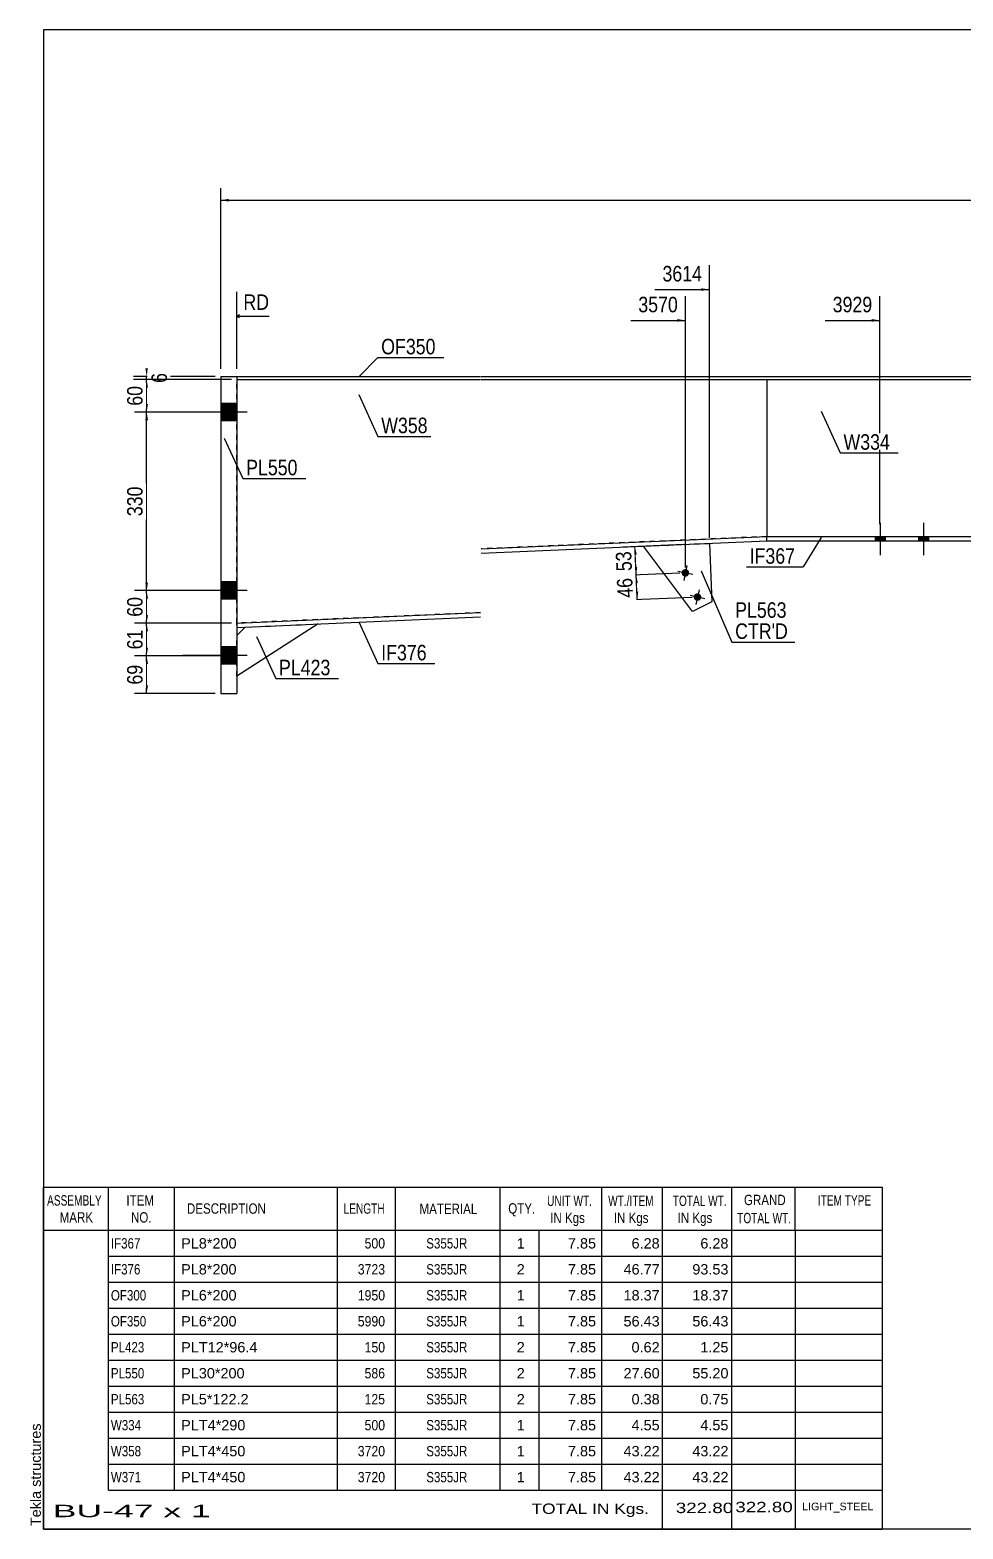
# Model space of a CAD drawing. Header units: millimetres. Extents: x -38 to 364, y -190 to 87.
# Drawn here: x -38.2 to 134.1, y -189.9 to 87.1 of the extents above; entities that cross this region are included whole.
import ezdxf

# ---------------------------------------------------------------- set-up
doc = ezdxf.new("R2010")
doc.units = ezdxf.units.MM
doc.linetypes.add('DXK_LINE_DOT1', pattern=[1.8814, 0.9407, -0.9407])
doc.styles.add('Arial', font='ARIAL.TTF', dxfattribs={"height": 0.2})
doc.styles.add('Arial Narrow', font='ARIALN.TTF', dxfattribs={"height": 0.2})

# ---------------------------------------------------------------- blocks, each defined once
blk = doc.blocks.new('Unknown-627317937-1211')
at = {"color": 5, "linetype": 'Continuous'}
for p, q in [((364.28, 87.11), (-35.72, 87.11)), ((-35.72, 87.11), (-35.72, -189.89)), ((364.28, -189.89), (364.28, 87.11)), ((-35.72, -189.89), (364.28, -189.89))]:
    blk.add_line(p, q, dxfattribs=at)
at = {"color": 174, "linetype": 'Continuous', "style": 'Arial'}
blk.add_text('Tekla structures', height=1.9102, rotation=90, dxfattribs=at).set_placement((-36.22, -189.39))
blk = doc.blocks.new('Part-627317937-1492 - 1232')
at = {"color": 2, "linetype": 'Continuous'}
for p, q in [((45.09, -8.77), (97.89, -6.5)), ((45.09, -9.57), (97.92, -7.3)), ((97.92, -7.3), (97.89, -6.5)), ((0, -22.5), (44.99, -20.57)), ((0.03, -23.3), (44.99, -21.37)), ((0.03, -23.3), (0, -22.5))]:
    blk.add_line(p, q, dxfattribs=at)
blk = doc.blocks.new('Bolt-627317937-1236 - 1232')
at = {"linetype": 'Continuous'}
blk.add_hatch(color=3, dxfattribs=at).paths.add_polyline_path([(85.76, -17.84, -1), (84.39, -17.55, -1)])
at = {"color": 3, "linetype": 'Continuous'}
for p, q in [((85.37, -16.33), (84.79, -19.07)), ((86.45, -17.99), (83.71, -17.41))]:
    blk.add_line(p, q, dxfattribs=at)
blk = doc.blocks.new('Bolt-627317937-1237 - 1232')
at = {"linetype": 'Continuous'}
blk.add_hatch(color=3, dxfattribs=at).paths.add_polyline_path([(83.53, -13.37, -1), (82.16, -13.08, -1)])
at = {"color": 3, "linetype": 'Continuous'}
for p, q in [((84.21, -13.51), (81.47, -12.94)), ((83.13, -11.86), (82.55, -14.6))]:
    blk.add_line(p, q, dxfattribs=at)
blk = doc.blocks.new('Bolt-627317937-1240 - 1232')
at = {"linetype": 'Continuous'}
for points in [[(-3, 18.1), (-3, 14.9), (0, 14.9), (0, 18.1)], [(-3, 18.1), (-3, 14.9), (0, 14.9), (0, 18.1)], [(-3, -14.9), (-3, -18.1), (0, -18.1), (0, -14.9)], [(-3, -14.9), (-3, -18.1), (0, -18.1), (0, -14.9)], [(-3, -26.9), (-3, -30.1), (0, -30.1), (0, -26.9)], [(-3, -26.9), (-3, -30.1), (0, -30.1), (0, -26.9)]]:
    blk.add_hatch(color=3, dxfattribs=at).paths.add_polyline_path(points)
at = {"color": 3, "linetype": 'Continuous'}
for p, q in [((0, 18.1), (-3, 18.1)), ((0, 18.1), (-3, 18.1)), ((1.9, 16.5), (-10, 16.5)), ((1.9, 16.5), (-10, 16.5)), ((0, 14.9), (-3, 14.9)), ((0, 14.9), (-3, 14.9)), ((1.9, -16.5), (-10, -16.5)), ((1.9, -16.5), (-10, -16.5)), ((0, -14.9), (-3, -14.9)), ((0, -14.9), (-3, -14.9)), ((0, -18.1), (-3, -18.1)), ((0, -18.1), (-3, -18.1)), ((0, -26.9), (-3, -26.9)), ((0, -26.9), (-3, -26.9)), ((1.9, -28.5), (-10, -28.5)), ((1.9, -28.5), (-10, -28.5)), ((0, -30.1), (-3, -30.1)), ((0, -30.1), (-3, -30.1))]:
    blk.add_line(p, q, dxfattribs=at)
blk = doc.blocks.new('Bolt-627317937-1315 - 1232')
at = {"linetype": 'Continuous'}
for points in [[(119.79, -6.5), (117.99, -6.5), (117.99, -7.3), (119.79, -7.3)], [(119.79, -6.5), (117.99, -6.5), (117.99, -7.3), (119.79, -7.3)], [(127.79, -6.5), (125.99, -6.5), (125.99, -7.3), (127.79, -7.3)], [(127.79, -6.5), (125.99, -6.5), (125.99, -7.3), (127.79, -7.3)]]:
    blk.add_hatch(color=3, dxfattribs=at).paths.add_polyline_path(points)
at = {"color": 3, "linetype": 'Continuous'}
for p, q in [((118.89, -9.95), (118.89, -3.95)), ((118.89, -9.95), (118.89, -3.95)), ((126.89, -9.95), (126.89, -3.95)), ((126.89, -9.95), (126.89, -3.95)), ((117.99, -7.3), (117.99, -6.5)), ((117.99, -7.3), (117.99, -6.5)), ((119.79, -7.3), (119.79, -6.5)), ((119.79, -7.3), (119.79, -6.5)), ((125.99, -7.3), (125.99, -6.5)), ((125.99, -7.3), (125.99, -6.5)), ((127.79, -7.3), (127.79, -6.5)), ((127.79, -7.3), (127.79, -6.5))]:
    blk.add_line(p, q, dxfattribs=at)
blk = doc.blocks.new('Part-627317937-1331 - 1232')
at = {"color": 7, "linetype": 'DXK_LINE_DOT1'}
for p, q in [((0, -22.5), (0, 22.5)), ((0, 22.5), (44.99, 22.5)), ((45.09, 22.5), (97.89, 22.5)), ((97.89, -6.5), (45.09, -8.77)), ((44.99, -20.57), (0, -22.5))]:
    blk.add_line(p, q, dxfattribs=at)
at = {"color": 2, "linetype": 'Continuous'}
blk.add_line((97.89, 22.5), (97.89, -6.5), dxfattribs=at)
blk = doc.blocks.new('Part-627317937-1389 - 1232')
at = {"color": 7, "linetype": 'DXK_LINE_DOT1'}
blk.add_line((75.09, -8.28), (87.29, -7.76), dxfattribs=at)
at = {"color": 2, "linetype": 'Continuous'}
for p, q in [((84.18, -20.38), (75.09, -8.28)), ((87.29, -7.76), (87.76, -18.59)), ((87.76, -18.59), (84.18, -20.38))]:
    blk.add_line(p, q, dxfattribs=at)
blk = doc.blocks.new('Part-627317937-1411 - 1232')
at = {"color": 2, "linetype": 'Continuous'}
for p, q in [((14.99, -22.66), (0, -32.3)), ((0, -24.8), (1.5, -23.24))]:
    blk.add_line(p, q, dxfattribs=at)
at = {"color": 7, "linetype": 'DXK_LINE_DOT1'}
for p, q in [((0, -32.3), (0, -24.8)), ((1.5, -23.24), (14.99, -22.66))]:
    blk.add_line(p, q, dxfattribs=at)
blk = doc.blocks.new('Part-627317937-1433 - 1232')
at = {"color": 2, "linetype": 'Continuous'}
for p, q in [((-3, 23.1), (0, 23.1)), ((-3, 23.1), (-3, -35.5)), ((0, 23.1), (0, -35.5)), ((-3, -35.5), (0, -35.5))]:
    blk.add_line(p, q, dxfattribs=at)
blk = doc.blocks.new('Part-627317937-1487 - 1232')
at = {"color": 2, "linetype": 'Continuous'}
for p, q in [((97.89, -7.3), (97.89, -6.5)), ((97.89, -6.5), (147.89, -6.5)), ((97.89, -7.3), (147.89, -7.3)), ((147.89, -7.3), (147.89, -6.5))]:
    blk.add_line(p, q, dxfattribs=at)
blk = doc.blocks.new('Part-627317937-1580 - 1232')
at = {"color": 2, "linetype": 'Continuous'}
for p, q in [((97.89, 22.5), (97.89, -6.5)), ((147.89, 22.5), (147.89, -6.5))]:
    blk.add_line(p, q, dxfattribs=at)
at = {"color": 7, "linetype": 'DXK_LINE_DOT1'}
for p, q in [((97.89, 22.5), (147.89, 22.5)), ((97.89, -6.5), (147.89, -6.5))]:
    blk.add_line(p, q, dxfattribs=at)
blk = doc.blocks.new('Part-627317937-1585 - 1232')
at = {"color": 2, "linetype": 'Continuous'}
for p, q in [((0, 23.1), (0, 22.5)), ((0, 23.1), (44.99, 23.1)), ((0, 22.5), (44.99, 22.5)), ((45.09, 23.1), (200.69, 23.1)), ((45.09, 22.5), (200.69, 22.5)), ((200.79, 23.1), (230.79, 23.1)), ((200.79, 22.5), (230.79, 22.5)), ((230.79, 23.1), (230.79, 22.5))]:
    blk.add_line(p, q, dxfattribs=at)
blk = doc.blocks.new('StraightDimension-627317937-3625 - 1232')
at = {"linetype": 'Continuous'}
for points in [[(-16.43, 24.6), (-16.68, 23.1), (-16.93, 24.6)], [(-16.93, 21), (-16.68, 22.5), (-16.43, 21)]]:
    blk.add_hatch(color=7, dxfattribs=at).paths.add_polyline_path(points)
at = {"color": 7, "linetype": 'Continuous'}
for p, q in [((-4, 23.1), (-19.08, 23.1)), ((-1, 22.5), (-19.08, 22.5)), ((-16.68, 22.5), (-16.68, 23.1))]:
    blk.add_line(p, q, dxfattribs=at)
at = {"color": 0}
blk.add_wipeout([(-12.33, 24.31), (-16.53, 24.31), (-16.53, 21.29), (-12.33, 21.29)], dxfattribs=at)
at = {"color": 3, "style": 'Arial Narrow'}
blk.add_text('6', height=2.86, rotation=90.0002, dxfattribs=at).set_placement((-12.93, 21.89))
blk = doc.blocks.new('StraightDimension-627317937-1907 - 1232')
at = {"linetype": 'Continuous'}
for points in [[(73.35, -9.86), (73.53, -8.35), (73.85, -9.84)], [(73.95, -12.11), (73.76, -13.62), (73.45, -12.13)]]:
    blk.add_hatch(color=7, dxfattribs=at).paths.add_polyline_path(points)
at = {"color": 7, "linetype": 'Continuous'}
for p, q in [((82.55, -7.96), (71.29, -8.44)), ((73.76, -13.62), (73.53, -8.35)), ((81.84, -13.27), (71.51, -13.71))]:
    blk.add_line(p, q, dxfattribs=at)
at = {"color": 0}
blk.add_wipeout([(73.39, -8.56), (69.2, -8.74), (69.41, -13.59), (73.6, -13.41)], dxfattribs=at)
at = {"color": 3, "style": 'Arial Narrow'}
blk.add_text('53', height=2.863, rotation=92.4582, dxfattribs=at).set_placement((72.98, -12.84))
blk = doc.blocks.new('StraightDimension-627317937-1842 - 1232')
at = {"linetype": 'Continuous'}
for points in [[(-1.5, 55.4), (-3, 55.65), (-1.5, 55.9)], [(337.49, 55.9), (338.99, 55.65), (337.49, 55.4)]]:
    blk.add_hatch(color=7, dxfattribs=at).paths.add_polyline_path(points)
at = {"color": 7, "linetype": 'Continuous'}
for p, q in [((-3, 24.5), (-3, 57.9)), ((-3, 55.65), (338.99, 55.65)), ((338.99, 24.5), (338.99, 57.9))]:
    blk.add_line(p, q, dxfattribs=at)
at = {"color": 0}
blk.add_wipeout([(172.25, 55.8), (172.25, 60), (163.74, 60), (163.74, 55.8)], dxfattribs=at)
at = {"color": 3, "style": 'Arial Narrow'}
blk.add_text('7970', height=2.863, dxfattribs=at).set_placement((164.34, 56.4))
blk = doc.blocks.new('StraightDimension-627317937-2964 - 1232')
at = {"linetype": 'Continuous'}
blk.add_hatch(color=7, dxfattribs=at).paths.add_polyline_path([(117.25, 33.69), (118.75, 33.44), (117.25, 33.19)])
at = {"color": 7, "linetype": 'Continuous'}
for p, q in [((118.75, -4.23), (118.75, 37.94)), ((108.68, 33.44), (118.75, 33.44))]:
    blk.add_line(p, q, dxfattribs=at)
at = {"color": 0}
blk.add_wipeout([(117.97, 34.34), (117.97, 38.54), (109.46, 38.54), (109.46, 34.34)], dxfattribs=at)
at = {"color": 3, "style": 'Arial Narrow'}
blk.add_text('3929', height=2.863, dxfattribs=at).set_placement((110.06, 34.94))
blk = doc.blocks.new('StraightDimension-627317937-3627 - 1232')
at = {"linetype": 'Continuous'}
for points in [[(-16.93, 15), (-16.68, 16.5), (-16.43, 15)], [(-16.43, -15), (-16.68, -16.5), (-16.93, -15)]]:
    blk.add_hatch(color=7, dxfattribs=at).paths.add_polyline_path(points)
at = {"color": 7, "linetype": 'Continuous'}
for p, q in [((-1, 16.5), (-18.93, 16.5)), ((-16.68, -16.5), (-16.68, 16.5)), ((0, -16.5), (-18.93, -16.5))]:
    blk.add_line(p, q, dxfattribs=at)
at = {"color": 0}
blk.add_wipeout([(-16.83, 3.34), (-21.03, 3.34), (-21.03, -3.34), (-16.83, -3.34)], dxfattribs=at)
at = {"color": 3, "style": 'Arial Narrow'}
blk.add_text('330', height=2.863, rotation=90.0002, dxfattribs=at).set_placement((-17.43, -2.74))
blk = doc.blocks.new('StraightDimension-627317937-2965 - 1232')
at = {"linetype": 'Continuous'}
blk.add_hatch(color=7, dxfattribs=at).paths.add_polyline_path([(85.79, 39.39), (87.29, 39.14), (85.79, 38.89)])
at = {"color": 7, "linetype": 'Continuous'}
for p, q in [((87.29, -6.76), (87.29, 43.64)), ((77.23, 39.14), (87.29, 39.14))]:
    blk.add_line(p, q, dxfattribs=at)
at = {"color": 0}
blk.add_wipeout([(86.52, 40.04), (86.52, 44.24), (78.01, 44.24), (78.01, 40.04)], dxfattribs=at)
at = {"color": 3, "style": 'Arial Narrow'}
blk.add_text('3614', height=2.863, dxfattribs=at).set_placement((78.61, 40.64))
blk = doc.blocks.new('StraightDimension-627317937-3626 - 1232')
at = {"linetype": 'Continuous'}
for points in [[(-16.93, 21), (-16.68, 22.5), (-16.43, 21)], [(-16.43, 18), (-16.68, 16.5), (-16.93, 18)]]:
    blk.add_hatch(color=7, dxfattribs=at).paths.add_polyline_path(points)
at = {"color": 7, "linetype": 'Continuous'}
for p, q in [((-1, 22.5), (-18.93, 22.5)), ((-16.68, 16.5), (-16.68, 22.5)), ((-1, 16.5), (-18.93, 16.5))]:
    blk.add_line(p, q, dxfattribs=at)
at = {"color": 0}
blk.add_wipeout([(-16.83, 21.93), (-21.03, 21.93), (-21.03, 17.07), (-16.83, 17.07)], dxfattribs=at)
at = {"color": 3, "style": 'Arial Narrow'}
blk.add_text('60', height=2.863, rotation=90.0002, dxfattribs=at).set_placement((-17.43, 17.67))
blk = doc.blocks.new('StraightDimension-627317937-3629 - 1232')
at = {"linetype": 'Continuous'}
for points in [[(-16.93, -24), (-16.68, -22.5), (-16.43, -24)], [(-16.43, -27.06), (-16.68, -28.56), (-16.93, -27.06)]]:
    blk.add_hatch(color=7, dxfattribs=at).paths.add_polyline_path(points)
at = {"color": 7, "linetype": 'Continuous'}
for p, q in [((-1, -22.5), (-18.93, -22.5)), ((-16.68, -28.56), (-16.68, -22.5)), ((-1, -28.56), (-18.93, -28.56))]:
    blk.add_line(p, q, dxfattribs=at)
at = {"color": 0}
blk.add_wipeout([(-16.83, -23.1), (-21.03, -23.1), (-21.03, -27.96), (-16.83, -27.96)], dxfattribs=at)
at = {"color": 3, "style": 'Arial Narrow'}
blk.add_text('61', height=2.863, rotation=90.0002, dxfattribs=at).set_placement((-17.43, -27.36))
blk = doc.blocks.new('StraightDimension-627317937-1932 - 1232')
at = {"linetype": 'Continuous'}
for points in [[(73.58, -15.13), (73.76, -13.62), (74.07, -15.1)], [(74.14, -16.67), (73.96, -18.18), (73.64, -16.69)]]:
    blk.add_hatch(color=7, dxfattribs=at).paths.add_polyline_path(points)
at = {"color": 7, "linetype": 'Continuous'}
for p, q in [((81.84, -13.27), (71.51, -13.71)), ((73.96, -18.18), (73.76, -13.62)), ((84.08, -17.74), (71.71, -18.27))]:
    blk.add_line(p, q, dxfattribs=at)
at = {"color": 0}
blk.add_wipeout([(73.6, -13.48), (69.41, -13.66), (69.62, -18.51), (73.81, -18.33)], dxfattribs=at)
at = {"color": 3, "style": 'Arial Narrow'}
blk.add_text('46', height=2.863, rotation=92.4582, dxfattribs=at).set_placement((73.19, -17.76))
blk = doc.blocks.new('StraightDimension-627317937-2966 - 1232')
at = {"linetype": 'Continuous'}
blk.add_hatch(color=7, dxfattribs=at).paths.add_polyline_path([(81.34, 33.69), (82.84, 33.44), (81.34, 33.19)])
at = {"color": 7, "linetype": 'Continuous'}
for p, q in [((82.84, -12.23), (82.84, 37.94)), ((72.78, 33.44), (82.84, 33.44))]:
    blk.add_line(p, q, dxfattribs=at)
at = {"color": 0, "linetype": 'Continuous'}
blk.add_wipeout([(6.53, 34.79), (6.53, 38.99), (0.59, 38.99), (0.59, 34.79)], dxfattribs=at)
at = {"color": 7, "linetype": 'Continuous'}
for p, q in [((0, 24.5), (0, 38.69)), ((0.5, 34.44), (0, 34.19)), ((0.5, 33.94), (0, 34.19)), ((5.93, 34.19), (0, 34.19))]:
    blk.add_line(p, q, dxfattribs=at)
at = {"color": 3, "linetype": 'Continuous', "style": 'Arial Narrow'}
blk.add_text('RD', height=2.863, dxfattribs=at).set_placement((1.19, 35.39))
at = {"color": 0}
blk.add_wipeout([(82.07, 34.34), (82.07, 38.54), (73.55, 38.54), (73.55, 34.34)], dxfattribs=at)
at = {"color": 3, "style": 'Arial Narrow'}
blk.add_text('3570', height=2.863, dxfattribs=at).set_placement((74.15, 34.94))
blk = doc.blocks.new('StraightDimension-627317937-3628 - 1232')
at = {"linetype": 'Continuous'}
for points in [[(-16.93, -18), (-16.68, -16.5), (-16.43, -18)], [(-16.43, -21), (-16.68, -22.5), (-16.93, -21)]]:
    blk.add_hatch(color=7, dxfattribs=at).paths.add_polyline_path(points)
at = {"color": 7, "linetype": 'Continuous'}
for p, q in [((0, -16.5), (-18.93, -16.5)), ((-16.68, -22.5), (-16.68, -16.5)), ((-1, -22.5), (-18.93, -22.5))]:
    blk.add_line(p, q, dxfattribs=at)
at = {"color": 0}
blk.add_wipeout([(-16.83, -17.07), (-21.03, -17.07), (-21.03, -21.93), (-16.83, -21.93)], dxfattribs=at)
at = {"color": 3, "style": 'Arial Narrow'}
blk.add_text('60', height=2.863, rotation=90.0002, dxfattribs=at).set_placement((-17.43, -21.33))
blk = doc.blocks.new('StraightDimension-627317937-3630 - 1232')
at = {"linetype": 'Continuous'}
for points in [[(-16.93, -30.06), (-16.68, -28.56), (-16.43, -30.06)], [(-16.43, -34), (-16.68, -35.5), (-16.93, -34)]]:
    blk.add_hatch(color=7, dxfattribs=at).paths.add_polyline_path(points)
at = {"color": 7, "linetype": 'Continuous'}
for p, q in [((-1, -28.56), (-18.93, -28.56)), ((-16.68, -35.5), (-16.68, -28.56)), ((-4, -35.5), (-18.93, -35.5))]:
    blk.add_line(p, q, dxfattribs=at)
at = {"color": 0}
blk.add_wipeout([(-16.83, -29.6), (-21.03, -29.6), (-21.03, -34.46), (-16.83, -34.46)], dxfattribs=at)
at = {"color": 3, "style": 'Arial Narrow'}
blk.add_text('69', height=2.863, rotation=90.0002, dxfattribs=at).set_placement((-17.43, -33.86))
blk = doc.blocks.new('CBS_BOM-627317937-3703')
at = {"color": 7, "linetype": 'Continuous'}
for p, q in [((-35.75, -134.72), (-35.75, -126.72)), ((-35.75, -126.72), (119.17, -126.72)), ((-23.75, -134.72), (-23.75, -126.72)), ((-11.56, -134.72), (-11.56, -126.72)), ((18.6, -134.72), (18.6, -126.72)), ((29.28, -134.72), (29.28, -126.72)), ((48.6, -134.72), (48.6, -126.72)), ((67.4, -134.72), (67.4, -126.72)), ((78.61, -134.72), (78.61, -126.72)), ((91.4, -134.72), (91.4, -126.72)), ((103.15, -134.72), (103.15, -126.72)), ((119.17, -126.73), (119.17, -134.71)), ((-35.75, -134.72), (119.17, -134.72)), ((-35.75, -139.52), (-35.75, -134.72)), ((-23.75, -139.52), (-23.75, -134.72)), ((-11.56, -139.52), (-11.56, -134.72)), ((18.6, -139.52), (18.6, -134.72)), ((29.28, -139.52), (29.28, -134.72)), ((48.6, -139.52), (48.6, -134.72)), ((55.86, -139.52), (55.86, -134.72)), ((67.4, -139.52), (67.4, -134.72)), ((78.61, -139.52), (78.61, -134.72)), ((91.4, -139.52), (91.4, -134.72)), ((103.17, -139.52), (103.17, -134.72)), ((119.17, -134.72), (119.17, -139.52)), ((-35.75, -144.32), (-35.75, -139.52)), ((-23.75, -139.52), (119.17, -139.52)), ((-23.75, -144.32), (-23.75, -139.52)), ((-11.56, -144.32), (-11.56, -139.52)), ((18.6, -144.32), (18.6, -139.52)), ((29.28, -144.32), (29.28, -139.52)), ((48.6, -144.32), (48.6, -139.52)), ((55.86, -144.32), (55.86, -139.52)), ((67.4, -144.32), (67.4, -139.52)), ((78.61, -144.32), (78.61, -139.52)), ((91.4, -144.32), (91.4, -139.52)), ((103.17, -144.32), (103.17, -139.52)), ((119.17, -139.52), (119.17, -144.32)), ((-35.75, -149.12), (-35.75, -144.32)), ((-23.75, -144.32), (119.17, -144.32)), ((-23.75, -149.12), (-23.75, -144.32)), ((-11.56, -149.12), (-11.56, -144.32)), ((18.6, -149.12), (18.6, -144.32)), ((29.28, -149.12), (29.28, -144.32)), ((48.6, -149.12), (48.6, -144.32)), ((55.86, -149.12), (55.86, -144.32)), ((67.4, -149.12), (67.4, -144.32)), ((78.61, -149.12), (78.61, -144.32)), ((91.4, -149.12), (91.4, -144.32)), ((103.17, -149.12), (103.17, -144.32)), ((119.17, -144.32), (119.17, -149.12)), ((-35.75, -153.92), (-35.75, -149.12)), ((-23.75, -149.12), (119.17, -149.12)), ((-23.75, -153.92), (-23.75, -149.12)), ((-11.56, -153.92), (-11.56, -149.12)), ((18.6, -153.92), (18.6, -149.12)), ((29.28, -153.92), (29.28, -149.12)), ((48.6, -153.92), (48.6, -149.12)), ((55.86, -153.92), (55.86, -149.12)), ((67.4, -153.92), (67.4, -149.12)), ((78.61, -153.92), (78.61, -149.12)), ((91.4, -153.92), (91.4, -149.12)), ((103.17, -153.92), (103.17, -149.12)), ((119.17, -149.12), (119.17, -153.92)), ((-35.75, -158.72), (-35.75, -153.92)), ((-23.75, -153.92), (119.17, -153.92)), ((-23.75, -158.72), (-23.75, -153.92)), ((-11.56, -158.72), (-11.56, -153.92)), ((18.6, -158.72), (18.6, -153.92)), ((29.28, -158.72), (29.28, -153.92)), ((48.6, -158.72), (48.6, -153.92)), ((55.86, -158.72), (55.86, -153.92)), ((67.4, -158.72), (67.4, -153.92)), ((78.61, -158.72), (78.61, -153.92)), ((91.4, -158.72), (91.4, -153.92)), ((103.17, -158.72), (103.17, -153.92)), ((119.17, -153.92), (119.17, -158.72)), ((-35.75, -163.52), (-35.75, -158.72)), ((-23.75, -158.72), (119.17, -158.72)), ((-23.75, -163.52), (-23.75, -158.72)), ((-11.56, -163.52), (-11.56, -158.72)), ((18.6, -163.52), (18.6, -158.72)), ((29.28, -163.52), (29.28, -158.72)), ((48.6, -163.52), (48.6, -158.72)), ((55.86, -163.52), (55.86, -158.72)), ((67.4, -163.52), (67.4, -158.72)), ((78.61, -163.52), (78.61, -158.72)), ((91.4, -163.52), (91.4, -158.72)), ((103.17, -163.52), (103.17, -158.72)), ((119.17, -158.72), (119.17, -163.52)), ((-35.75, -168.32), (-35.75, -163.52)), ((-23.75, -163.52), (119.17, -163.52)), ((-23.75, -168.32), (-23.75, -163.52)), ((-11.56, -168.32), (-11.56, -163.52)), ((18.6, -168.32), (18.6, -163.52)), ((29.28, -168.32), (29.28, -163.52)), ((48.6, -168.32), (48.6, -163.52)), ((55.86, -168.32), (55.86, -163.52)), ((67.4, -168.32), (67.4, -163.52)), ((78.61, -168.32), (78.61, -163.52)), ((91.4, -168.32), (91.4, -163.52)), ((103.17, -168.32), (103.17, -163.52)), ((119.17, -163.52), (119.17, -168.32)), ((-35.75, -173.12), (-35.75, -168.32)), ((-23.75, -168.32), (119.17, -168.32)), ((-23.75, -173.12), (-23.75, -168.32)), ((-11.56, -173.12), (-11.56, -168.32)), ((18.6, -173.12), (18.6, -168.32)), ((29.28, -173.12), (29.28, -168.32)), ((48.6, -173.12), (48.6, -168.32)), ((55.86, -173.12), (55.86, -168.32)), ((67.4, -173.12), (67.4, -168.32)), ((78.61, -173.12), (78.61, -168.32)), ((91.4, -173.12), (91.4, -168.32)), ((103.17, -173.12), (103.17, -168.32)), ((119.17, -168.32), (119.17, -173.12)), ((-35.75, -177.92), (-35.75, -173.12)), ((-23.75, -173.12), (119.17, -173.12)), ((-23.75, -177.92), (-23.75, -173.12)), ((-11.56, -177.92), (-11.56, -173.12)), ((18.6, -177.92), (18.6, -173.12)), ((29.28, -177.92), (29.28, -173.12)), ((48.6, -177.92), (48.6, -173.12)), ((55.86, -177.92), (55.86, -173.12)), ((67.4, -177.92), (67.4, -173.12)), ((78.61, -177.92), (78.61, -173.12)), ((91.4, -177.92), (91.4, -173.12)), ((103.17, -177.92), (103.17, -173.12)), ((119.17, -173.12), (119.17, -177.92)), ((-35.75, -182.72), (-35.75, -177.92)), ((-23.75, -177.92), (119.17, -177.92)), ((-23.75, -182.72), (-23.75, -177.92)), ((-11.56, -182.72), (-11.56, -177.92)), ((18.6, -182.72), (18.6, -177.92)), ((29.28, -182.72), (29.28, -177.92)), ((48.6, -182.72), (48.6, -177.92)), ((55.86, -182.72), (55.86, -177.92)), ((67.4, -182.72), (67.4, -177.92)), ((78.61, -182.72), (78.61, -177.92)), ((91.4, -182.72), (91.4, -177.92)), ((103.17, -182.72), (103.17, -177.92)), ((119.17, -177.92), (119.17, -182.72)), ((-35.75, -189.92), (-35.75, -182.74)), ((-23.75, -182.72), (119.17, -182.72)), ((78.61, -189.92), (78.61, -182.74)), ((91.4, -189.92), (91.4, -182.74)), ((103.21, -189.92), (103.21, -182.74)), ((119.17, -182.72), (119.17, -189.92)), ((-35.75, -189.92), (119.17, -189.92))]:
    blk.add_line(p, q, dxfattribs=at)
at = {"color": 3, "linetype": 'Continuous', "style": 'Arial'}
for s, height, width, p in [('ASSEMBLY', 1.91, 0.7, (-35.07, -130.14)), ('ITEM', 1.91, 0.8, (-20.42, -130.14)), ('DESCRIPTION', 1.9102, 0.8, (-9.24, -131.65)), ('LENGTH', 1.91, 0.7, (19.71, -131.65)), ('MATERIAL', 1.91, 0.8, (33.73, -131.7)), ('QTY.', 1.91, 0.8, (50.12, -131.62)), ('UNIT WT.', 1.91, 0.7, (57.29, -130.22)), ('WT./ITEM', 1.91, 0.7, (68.58, -130.22)), ('TOTAL WT.', 1.91, 0.7, (80.52, -130.22)), ('GRAND', 1.91, 0.8, (93.67, -130.06)), ('ITEM TYPE', 1.91, 0.7, (107.31, -130.14)), ('MARK', 1.91, 0.8, (-32.75, -133.28)), ('NO.', 1.91, 0.8, (-19.57, -133.28)), ('IN Kgs', 1.91, 0.8, (57.87, -133.36)), ('IN Kgs', 1.91, 0.8, (69.62, -133.36)), ('IN Kgs', 1.91, 0.8, (81.41, -133.36)), ('TOTAL WT.', 1.91, 0.7, (92.41, -133.4))]:
    blk.add_text(s, height=height, dxfattribs=dict(at, width=width)).set_placement(p)
at = {"color": 7, "linetype": 'Continuous', "style": 'Arial'}
for s, width, p in [('IF367', 0.8, (-23.29, -138.08)), ('500', 0.85, (23.58, -138.08)), ('S355JR', 0.8, (34.97, -138.08)), ('IF376', 0.8, (-23.29, -142.88)), ('3723', 0.85, (22.32, -142.88)), ('S355JR', 0.8, (34.97, -142.88)), ('OF300', 0.8, (-23.29, -147.68)), ('1950', 0.85, (22.32, -147.68)), ('S355JR', 0.8, (34.97, -147.68)), ('OF350', 0.8, (-23.29, -152.48)), ('5990', 0.85, (22.32, -152.48)), ('S355JR', 0.8, (34.97, -152.48)), ('PL423', 0.8, (-23.29, -157.28)), ('150', 0.85, (23.58, -157.28)), ('S355JR', 0.8, (34.97, -157.28)), ('PL550', 0.8, (-23.29, -162.08)), ('586', 0.85, (23.58, -162.08)), ('S355JR', 0.8, (34.97, -162.08)), ('PL563', 0.8, (-23.29, -166.88)), ('125', 0.85, (23.58, -166.88)), ('S355JR', 0.8, (34.97, -166.88)), ('W334', 0.8, (-23.29, -171.68)), ('500', 0.85, (23.58, -171.68)), ('S355JR', 0.8, (34.97, -171.68)), ('W358', 0.8, (-23.29, -176.48)), ('3720', 0.85, (22.32, -176.48)), ('S355JR', 0.8, (34.97, -176.48)), ('W371', 0.8, (-23.29, -181.28)), ('3720', 0.85, (22.32, -181.28)), ('S355JR', 0.8, (34.97, -181.28))]:
    blk.add_text(s, height=1.91, dxfattribs=dict(at, width=width)).set_placement(p)
for s, p in [('PL8*200', (-10.31, -138.08)), ('1', (51.69, -138.08)), ('7.85', (61.15, -138.08)), ('6.28', (72.9, -138.08)), ('6.28', (85.61, -138.08)), ('PL8*200', (-10.31, -142.88)), ('2', (51.69, -142.88)), ('7.85', (61.15, -142.88)), ('46.77', (71.42, -142.88)), ('93.53', (84.13, -142.88)), ('PL6*200', (-10.31, -147.68)), ('1', (51.69, -147.68)), ('7.85', (61.15, -147.68)), ('18.37', (71.42, -147.68)), ('18.37', (84.13, -147.68)), ('PL6*200', (-10.31, -152.48)), ('1', (51.69, -152.48)), ('7.85', (61.15, -152.48)), ('56.43', (71.42, -152.48)), ('56.43', (84.13, -152.48)), ('PLT12*96.4', (-10.31, -157.28)), ('2', (51.69, -157.28)), ('7.85', (61.15, -157.28)), ('0.62', (72.9, -157.28)), ('1.25', (85.61, -157.28)), ('PL30*200', (-10.31, -162.08)), ('2', (51.69, -162.08)), ('7.85', (61.15, -162.08)), ('27.60', (71.42, -162.08)), ('55.20', (84.13, -162.08)), ('PL5*122.2', (-10.31, -166.88)), ('2', (51.69, -166.88)), ('7.85', (61.15, -166.88)), ('0.38', (72.9, -166.88)), ('0.75', (85.61, -166.88)), ('PLT4*290', (-10.31, -171.68)), ('1', (51.69, -171.68)), ('7.85', (61.15, -171.68)), ('4.55', (72.9, -171.68)), ('4.55', (85.61, -171.68)), ('PLT4*450', (-10.31, -176.48)), ('1', (51.69, -176.48)), ('7.85', (61.15, -176.48)), ('43.22', (71.42, -176.48)), ('43.22', (84.13, -176.48)), ('PLT4*450', (-10.31, -181.28)), ('1', (51.69, -181.28)), ('7.85', (61.15, -181.28)), ('43.22', (71.42, -181.28)), ('43.22', (84.13, -181.28))]:
    blk.add_text(s, height=1.91, dxfattribs=at).set_placement(p)
at = {"color": 6, "linetype": 'Continuous', "style": 'Arial'}
for s, height, width, p in [('BU-47 x 1', 2.292, 2.05, (-34.03, -187.73)), ('TOTAL IN Kgs.', 1.9102, 1.2, (54.41, -187.12)), ('322.80', 1.91, 1.3, (81.07, -186.97)), ('322.80', 1.91, 1.3, (92.07, -186.81))]:
    blk.add_text(s, height=height, dxfattribs=dict(at, width=width)).set_placement(p)
blk.add_text('LIGHT_STEEL', height=1.4135, dxfattribs=at).set_placement((104.42, -186.46))
blk = doc.blocks.new('Mark-627317937-1327 - 1232')
at = {"color": 0}
blk.add_wipeout([(35.24, 12.6), (35.24, 15.6), (26.65, 15.6), (26.65, 12.6)], dxfattribs=at)
blk.add_wipeout([(35.24, 12.6), (35.24, 15.6), (26.65, 15.6), (26.65, 12.6)], dxfattribs=at)
at = {"color": 7, "linetype": 'Continuous'}
for p, q in [((22.52, 19.74), (26.05, 12)), ((26.05, 12), (35.84, 12))]:
    blk.add_line(p, q, dxfattribs=at)
at = {"color": 3, "style": 'Arial Narrow'}
blk.add_text('W358', height=2.863, dxfattribs=at).set_placement((26.65, 12.6))
blk = doc.blocks.new('Mark-627317937-1385 - 1232')
at = {"color": 0}
blk.add_wipeout([(101.54, -21.52), (101.54, -18.52), (92.04, -18.52), (92.04, -21.52)], dxfattribs=at)
blk.add_wipeout([(101.54, -21.52), (101.54, -18.52), (92.04, -18.52), (92.04, -21.52)], dxfattribs=at)
blk.add_wipeout([(101.8, -25.42), (101.8, -22.42), (92.04, -22.42), (92.04, -25.42)], dxfattribs=at)
blk.add_wipeout([(101.8, -25.42), (101.8, -22.42), (92.04, -22.42), (92.04, -25.42)], dxfattribs=at)
at = {"color": 7, "linetype": 'Continuous'}
for p, q in [((85.77, -12.83), (91.44, -26.02)), ((91.44, -26.02), (103.04, -26.02))]:
    blk.add_line(p, q, dxfattribs=at)
at = {"color": 3, "style": 'Arial Narrow'}
blk.add_text('PL563', height=2.863, dxfattribs=at).set_placement((92.04, -21.52))
at = {"color": 1, "style": 'Arial Narrow'}
blk.add_text("CTR'D", height=2.863, dxfattribs=at).set_placement((92.04, -25.42))
blk = doc.blocks.new('Mark-627317937-1407 - 1232')
at = {"color": 0}
blk.add_wipeout([(17.27, -32.14), (17.27, -29.14), (7.77, -29.14), (7.77, -32.14)], dxfattribs=at)
blk.add_wipeout([(17.27, -32.14), (17.27, -29.14), (7.77, -29.14), (7.77, -32.14)], dxfattribs=at)
at = {"color": 7, "linetype": 'Continuous'}
for p, q in [((3.63, -25), (7.17, -32.74)), ((7.17, -32.74), (18.77, -32.74))]:
    blk.add_line(p, q, dxfattribs=at)
at = {"color": 3, "style": 'Arial Narrow'}
blk.add_text('PL423', height=2.863, dxfattribs=at).set_placement((7.77, -32.14))
blk = doc.blocks.new('Mark-627317937-1429 - 1232')
at = {"color": 0}
blk.add_wipeout([(11.21, 4.82), (11.21, 7.82), (1.7, 7.82), (1.7, 4.82)], dxfattribs=at)
blk.add_wipeout([(11.21, 4.82), (11.21, 7.82), (1.7, 7.82), (1.7, 4.82)], dxfattribs=at)
at = {"color": 7, "linetype": 'Continuous'}
for p, q in [((-2.37, 11.67), (1.1, 4.22)), ((1.1, 4.22), (12.71, 4.22))]:
    blk.add_line(p, q, dxfattribs=at)
at = {"color": 3, "style": 'Arial Narrow'}
blk.add_text('PL550', height=2.863, dxfattribs=at).set_placement((1.7, 4.82))
blk = doc.blocks.new('Mark-627317937-1576 - 1232')
at = {"color": 0}
blk.add_wipeout([(120.64, 9.54), (120.64, 12.54), (112.05, 12.54), (112.05, 9.54)], dxfattribs=at)
blk.add_wipeout([(120.64, 9.54), (120.64, 12.54), (112.05, 12.54), (112.05, 9.54)], dxfattribs=at)
at = {"color": 7, "linetype": 'Continuous'}
for p, q in [((107.92, 16.67), (111.45, 8.94)), ((111.45, 8.94), (122.14, 8.94))]:
    blk.add_line(p, q, dxfattribs=at)
at = {"color": 3, "style": 'Arial Narrow'}
blk.add_text('W334', height=2.863, dxfattribs=at).set_placement((112.05, 9.54))
blk = doc.blocks.new('Mark-627317937-1483 - 1232')
at = {"color": 7, "linetype": 'Continuous'}
blk.add_line((107.92, -6.68), (104.62, -12.13), dxfattribs=at)
at = {"color": 0}
blk.add_wipeout([(103.12, -11.53), (103.12, -8.53), (94.71, -8.53), (94.71, -11.53)], dxfattribs=at)
blk.add_wipeout([(103.12, -11.53), (103.12, -8.53), (94.71, -8.53), (94.71, -11.53)], dxfattribs=at)
at = {"color": 7, "linetype": 'Continuous'}
blk.add_line((94.11, -12.13), (104.62, -12.13), dxfattribs=at)
at = {"color": 3, "style": 'Arial Narrow'}
blk.add_text('IF367', height=2.863, dxfattribs=at).set_placement((94.71, -11.53))
blk = doc.blocks.new('Mark-627317937-1488 - 1232')
at = {"color": 0}
blk.add_wipeout([(35.06, -29.38), (35.06, -26.38), (26.65, -26.38), (26.65, -29.38)], dxfattribs=at)
blk.add_wipeout([(35.06, -29.38), (35.06, -26.38), (26.65, -26.38), (26.65, -29.38)], dxfattribs=at)
at = {"color": 7, "linetype": 'Continuous'}
for p, q in [((22.52, -22.24), (26.05, -29.98)), ((26.05, -29.98), (36.56, -29.98))]:
    blk.add_line(p, q, dxfattribs=at)
at = {"color": 3, "style": 'Arial Narrow'}
blk.add_text('IF376', height=2.863, dxfattribs=at).set_placement((26.65, -29.38))
blk = doc.blocks.new('Mark-627317937-1581 - 1232')
at = {"color": 0}
blk.add_wipeout([(36.7, 27.17), (36.7, 30.17), (26.65, 30.17), (26.65, 27.17)], dxfattribs=at)
blk.add_wipeout([(36.7, 27.17), (36.7, 30.17), (26.65, 30.17), (26.65, 27.17)], dxfattribs=at)
at = {"color": 7, "linetype": 'Continuous'}
for p, q in [((22.52, 23.03), (26.05, 26.57)), ((26.05, 26.57), (38.2, 26.57))]:
    blk.add_line(p, q, dxfattribs=at)
at = {"color": 3, "style": 'Arial Narrow'}
blk.add_text('OF350', height=2.863, dxfattribs=at).set_placement((26.65, 27.17))

msp = doc.modelspace()

# ---------------------------------------------------------------- block references
for name in ['Unknown-627317937-1211', 'Part-627317937-1433 - 1232', 'Part-627317937-1585 - 1232', 'Part-627317937-1331 - 1232', 'Part-627317937-1580 - 1232', 'Bolt-627317937-1240 - 1232', 'Bolt-627317937-1315 - 1232', 'Part-627317937-1492 - 1232', 'Part-627317937-1389 - 1232', 'Part-627317937-1487 - 1232', 'Bolt-627317937-1237 - 1232', 'Bolt-627317937-1236 - 1232', 'Part-627317937-1411 - 1232', 'CBS_BOM-627317937-3703']:
    msp.add_blockref(name, (0, 0))

# ---------------------------------------------------------------- next in the draw order: block references
for name in ['StraightDimension-627317937-3625 - 1232', 'StraightDimension-627317937-3627 - 1232', 'StraightDimension-627317937-1907 - 1232', 'Mark-627317937-1385 - 1232', 'StraightDimension-627317937-3629 - 1232', 'Mark-627317937-1488 - 1232', 'Mark-627317937-1407 - 1232']:
    msp.add_blockref(name, (0, 0))

# ---------------------------------------------------------------- next in the draw order: block references
for name in ['StraightDimension-627317937-1842 - 1232', 'StraightDimension-627317937-3626 - 1232', 'Mark-627317937-1483 - 1232', 'StraightDimension-627317937-1932 - 1232', 'StraightDimension-627317937-3628 - 1232', 'StraightDimension-627317937-3630 - 1232']:
    msp.add_blockref(name, (0, 0))

# ---------------------------------------------------------------- next in the draw order: block references
for name in ['StraightDimension-627317937-2965 - 1232', 'StraightDimension-627317937-2964 - 1232']:
    msp.add_blockref(name, (0, 0))

# ---------------------------------------------------------------- next in the draw order: block references
for name in ['StraightDimension-627317937-2966 - 1232', 'Mark-627317937-1576 - 1232']:
    msp.add_blockref(name, (0, 0))

# ---------------------------------------------------------------- next in the draw order: block references
for name in ['Mark-627317937-1581 - 1232', 'Mark-627317937-1327 - 1232', 'Mark-627317937-1429 - 1232']:
    msp.add_blockref(name, (0, 0))

doc.saveas('drawing.dxf')
